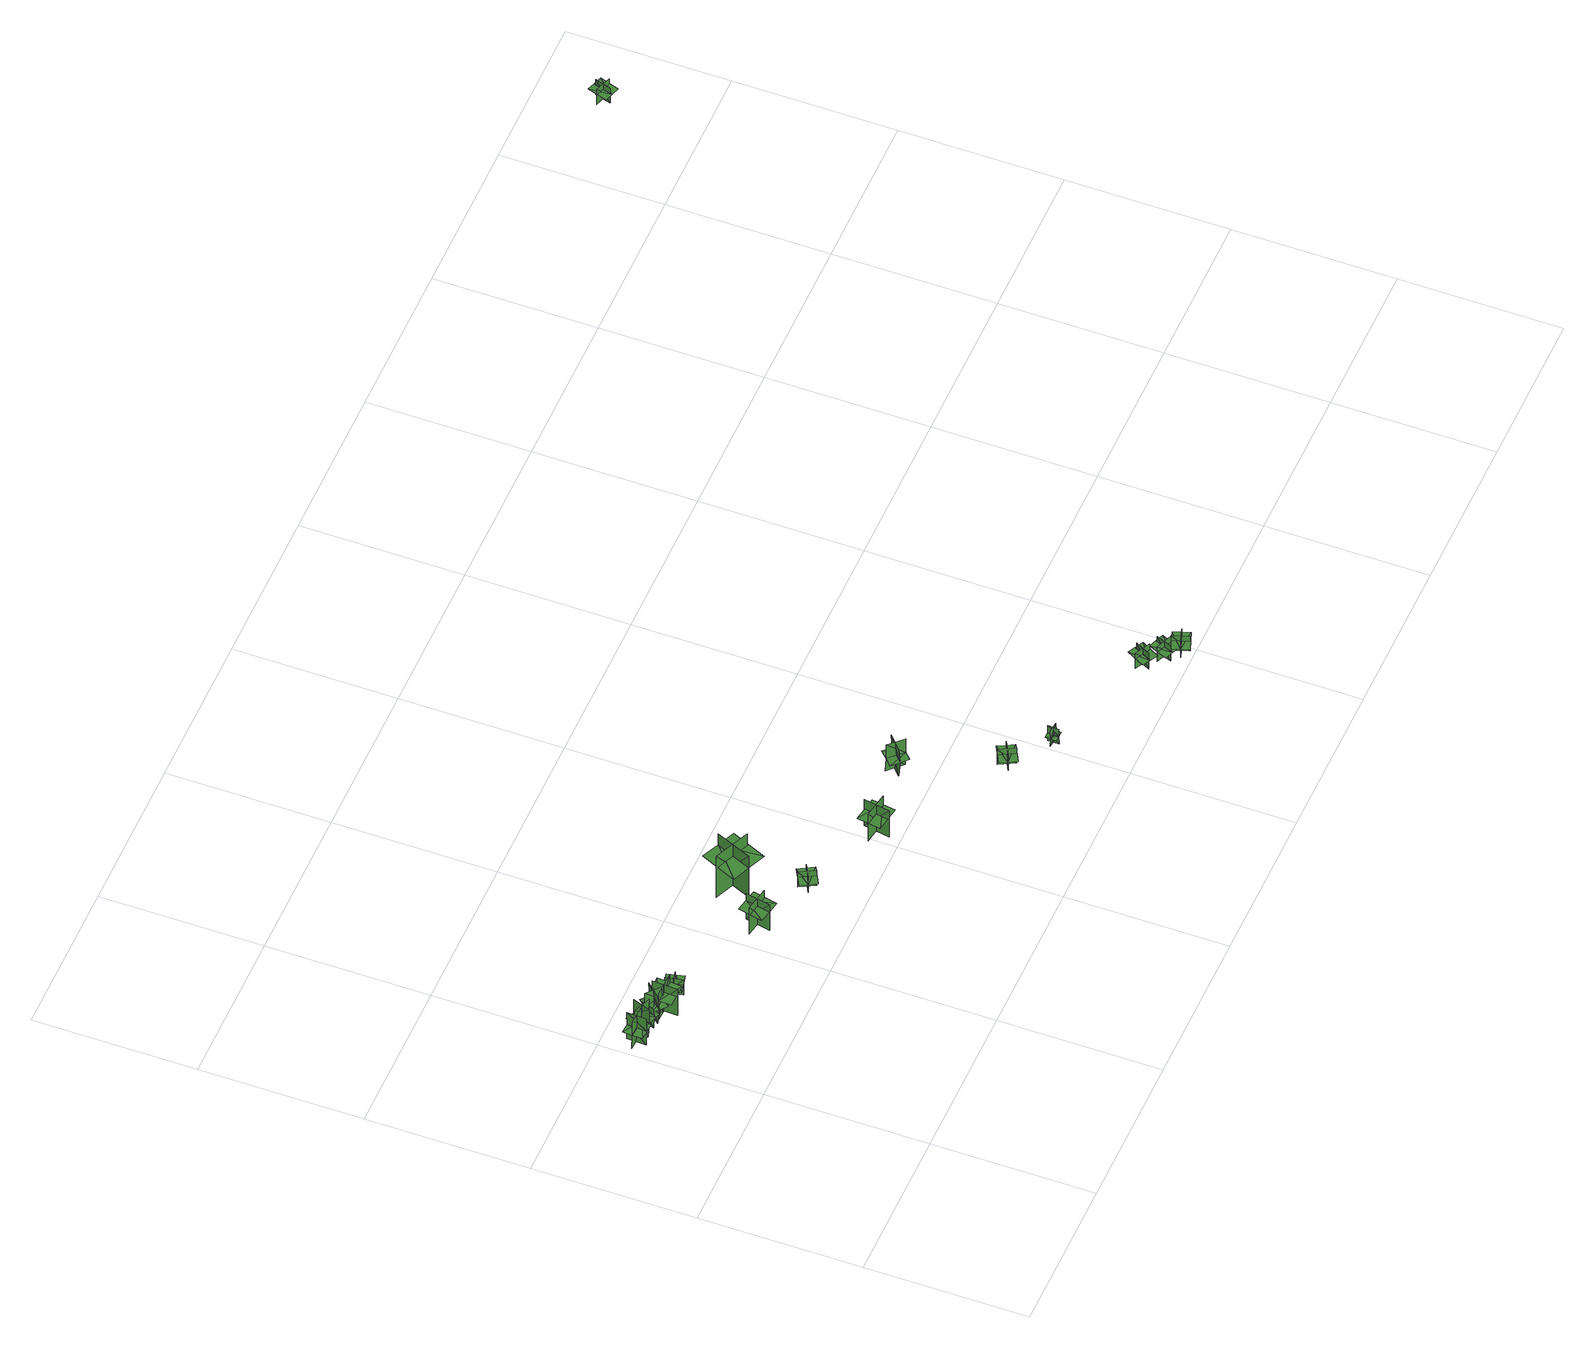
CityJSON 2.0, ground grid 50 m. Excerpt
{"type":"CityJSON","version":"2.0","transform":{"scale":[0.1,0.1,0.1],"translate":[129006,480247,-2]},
"CityObjects":{
"tree1":{"type":"SolitaryVegetationObject","geometry":[{"type":"MultiSurface","lod":"1","boundaries":[[[0,1,2]],[[0,2,3]],[[4,5,6]],[[4,6,7]],[[8,9,5]],[[8,5,4]],[[10,11,1]],[[10,1,0]],[[0,1,12]],[[0,12,13]],[[0,14,15]],[[0,15,1]]]}]},
"tree2":{"type":"SolitaryVegetationObject","geometry":[{"type":"MultiSurface","lod":"1","boundaries":[[[16,17,18]],[[16,18,19]],[[20,21,22]],[[20,22,23]],[[24,25,21]],[[24,21,20]],[[26,27,17]],[[26,17,16]],[[16,17,28]],[[16,28,29]],[[16,30,31]],[[16,31,17]]]}]},
"tree3":{"type":"SolitaryVegetationObject","geometry":[{"type":"MultiSurface","lod":"1","boundaries":[[[32,33,34]],[[32,34,35]],[[36,37,38]],[[36,38,39]],[[40,41,37]],[[40,37,36]],[[42,43,33]],[[42,33,32]],[[32,33,44]],[[32,44,45]],[[32,46,47]],[[32,47,33]]]}]},
"tree4":{"type":"SolitaryVegetationObject","geometry":[{"type":"MultiSurface","lod":"1","boundaries":[[[48,49,50]],[[48,50,51]],[[52,53,54]],[[52,54,55]],[[56,57,53]],[[56,53,52]],[[58,59,49]],[[58,49,48]],[[48,49,60]],[[48,60,61]],[[48,62,63]],[[48,63,49]]]}]},
"tree5":{"type":"SolitaryVegetationObject","geometry":[{"type":"MultiSurface","lod":"1","boundaries":[[[64,65,66]],[[64,66,67]],[[68,69,70]],[[68,70,71]],[[72,73,74]],[[72,74,75]],[[72,75,76]],[[72,76,77]]]}]},
"tree6":{"type":"SolitaryVegetationObject","geometry":[{"type":"MultiSurface","lod":"1","boundaries":[[[78,79,80]],[[78,80,81]],[[82,83,84]],[[82,84,85]],[[86,87,88]],[[86,88,89]],[[86,89,90]],[[86,90,91]]]}]},
"tree7":{"type":"SolitaryVegetationObject","geometry":[{"type":"MultiSurface","lod":"1","boundaries":[[[92,93,94]],[[92,94,95]],[[96,97,98]],[[96,98,99]],[[100,101,102]],[[100,102,103]],[[100,103,104]],[[100,104,105]]]}]},
"tree8":{"type":"SolitaryVegetationObject","geometry":[{"type":"MultiSurface","lod":"1","boundaries":[[[106,107,108]],[[106,108,109]],[[110,111,112]],[[110,112,113]],[[114,115,116]],[[114,116,117]],[[114,117,118]],[[114,118,119]]]}]},
"tree9":{"type":"SolitaryVegetationObject","geometry":[{"type":"MultiSurface","lod":"1","boundaries":[[[120,121,122]],[[120,122,123]],[[124,125,126]],[[124,126,127]],[[128,129,130]],[[128,130,131]],[[128,131,132]],[[128,132,133]]]}]},
"tree10":{"type":"SolitaryVegetationObject","geometry":[{"type":"MultiSurface","lod":"1","boundaries":[[[134,135,136]],[[134,136,137]],[[138,139,140]],[[138,140,141]],[[142,143,144]],[[142,144,145]],[[142,143,146]],[[142,146,147]]]}]},
"tree11":{"type":"SolitaryVegetationObject","geometry":[{"type":"MultiSurface","lod":"1","boundaries":[[[148,149,150]],[[148,150,151]],[[152,153,154]],[[152,154,155]],[[156,157,153]],[[156,153,152]],[[158,159,149]],[[158,149,148]],[[148,149,160]],[[148,160,161]],[[148,162,163]],[[148,163,149]]]}]},
"tree12":{"type":"SolitaryVegetationObject","geometry":[{"type":"MultiSurface","lod":"1","boundaries":[[[164,165,166]],[[164,166,167]],[[168,169,170]],[[168,170,171]],[[172,173,174]],[[172,174,175]],[[172,175,176]],[[172,176,177]]]}]},
"tree13":{"type":"SolitaryVegetationObject","geometry":[{"type":"MultiSurface","lod":"1","boundaries":[[[178,179,180]],[[178,180,181]],[[182,183,184]],[[182,184,185]],[[186,187,183]],[[186,183,182]],[[188,189,179]],[[188,179,178]],[[178,179,190]],[[178,190,191]],[[178,192,193]],[[178,193,179]]]}]},
"tree14":{"type":"SolitaryVegetationObject","geometry":[{"type":"MultiSurface","lod":"1","boundaries":[[[194,195,196]],[[194,196,197]],[[198,199,200]],[[198,200,201]],[[202,203,204]],[[202,204,205]],[[202,205,206]],[[202,206,207]]]}]},
"tree15":{"type":"SolitaryVegetationObject","geometry":[{"type":"MultiSurface","lod":"1","boundaries":[[[208,209,210]],[[208,210,211]],[[212,213,214]],[[212,214,215]],[[216,217,218]],[[216,218,219]],[[216,219,220]],[[216,220,221]]]}]},
"tree16":{"type":"SolitaryVegetationObject","geometry":[{"type":"MultiSurface","lod":"1","boundaries":[[[222,223,224]],[[222,224,225]],[[226,227,228]],[[226,228,229]],[[230,231,232]],[[230,232,233]],[[230,233,234]],[[230,234,235]]]}]},
"tree17":{"type":"SolitaryVegetationObject","geometry":[{"type":"MultiSurface","lod":"1","boundaries":[[[236,237,238]],[[236,238,239]],[[240,241,242]],[[240,242,243]],[[244,245,246]],[[244,246,247]],[[244,247,248]],[[244,248,249]]]}]}
},
"vertices":[
[67,895,77],[8,898,77],[7,867,77],[66,864,77],[37,867,77],[40,926,77],[37,926,131],[34,867,131],[34,867,22],[37,926,22],[67,897,22],[8,900,22],[8,898,131],[67,895,131],[69,925,77],[9,928,77],
[87,926,78],[66,871,78],[94,860,78],[116,915,78],[105,889,78],[49,911,78],[48,907,133],[103,886,133],[103,886,24],[48,907,24],[85,927,24],[63,872,24],[66,871,133],[87,926,133],[59,937,78],[38,882,78],
[132,884,59],[91,898,59],[84,877,59],[125,863,59],[106,871,59],[119,911,59],[117,912,98],[103,872,98],[103,872,20],[117,912,20],[132,886,20],[92,900,20],[91,898,98],[132,884,98],[139,905,59],[98,918,59],
[166,868,76],[122,907,76],[101,884,76],[146,845,76],[125,864,76],[165,909,76],[162,911,131],[122,867,131],[122,867,22],[162,911,22],[168,869,22],[124,909,22],[122,907,131],[166,868,131],[186,890,76],[142,930,76],
[178,907,17],[175,829,17],[175,829,125],[178,907,125],[140,872,17],[217,869,17],[217,869,125],[140,872,125],[140,872,95],[139,833,95],[216,831,95],[217,869,95],[218,908,95],[141,910,95],
[235,892,24],[235,892,86],[247,840,86],[247,840,24],[265,872,24],[265,872,86],[215,860,86],[215,860,24],[273,874,66],[267,900,66],[205,885,66],[211,859,66],[217,833,66],[279,848,66],
[611,743,15],[535,758,15],[535,758,123],[611,743,123],[583,786,15],[567,710,15],[567,710,123],[583,786,123],[583,786,93],[545,794,93],[529,718,93],[567,710,93],[605,703,93],[621,779,93],
[743,847,12],[631,895,12],[631,895,181],[743,847,181],[713,922,12],[665,811,12],[665,811,181],[713,922,181],[713,922,134],[658,947,134],[609,835,134],[665,811,134],[721,787,134],[769,898,134],
[772,651,17],[772,651,79],[747,698,79],[747,698,17],[738,662,17],[738,662,79],[783,686,79],[783,686,17],[731,658,59],[743,634,59],[800,665,59],[787,688,59],[774,712,59],[718,681,59],
[1063,567,15],[982,580,15],[982,580,125],[1063,567,125],[1031,612,15],[1017,531,15],[1017,531,125],[1031,612,125],[1064,569,88],[983,582,88],[976,542,88],[1057,529,88],[988,615,88],[1069,602,88],
[1294,592,58],[1253,635,58],[1230,613,59],[1272,571,59],[1253,592,58],[1295,633,58],[1293,636,113],[1250,595,113],[1250,595,4],[1293,636,4],[1296,594,4],[1254,637,4],[1253,635,113],[1294,592,113],[1315,613,59],[1274,656,59],
[1406,304,17],[1406,304,79],[1381,352,79],[1381,352,17],[1372,316,17],[1372,316,79],[1418,340,79],[1418,340,17],[1365,312,59],[1378,288,59],[1434,318,59],[1422,342,59],[1409,366,59],[1352,336,59],
[1516,221,48],[1517,255,48],[1499,255,48],[1498,221,48],[1499,238,48],[1533,236,48],[1533,238,79],[1499,240,79],[1499,240,17],[1533,238,17],[1517,221,17],[1518,255,17],[1517,255,79],[1516,221,79],[1533,220,48],[1534,254,48],
[1916,108,5],[1916,108,68],[1869,133,68],[1869,133,5],[1882,98,5],[1882,98,68],[1906,144,68],[1906,144,5],[1878,91,47],[1901,78,47],[1932,135,47],[1908,148,47],[1885,160,47],[1854,104,47],
[1964,64,7],[1964,64,69],[1914,85,69],[1914,85,7],[1930,51,7],[1930,51,69],[1950,99,69],[1950,99,7],[1927,44,48],[1952,34,48],[1976,93,48],[1952,103,48],[1927,113,48],[1902,54,48],
[1985,14,7],[1985,14,69],[1968,64,69],[1968,64,7],[1953,30,7],[1953,30,69],[2002,47,69],[2002,47,7],[1946,28,49],[1954,2,49],[2015,23,49],[2007,48,49],[1998,74,49],[1937,53,49],
[3330,2300,1],[3330,2300,63],[3280,2317,63],[3280,2317,1],[3298,2284,1],[3298,2284,63],[3314,2333,63],[3314,2333,1],[3295,2277,42],[3321,2268,42],[3341,2329,42],[3315,2338,42],[3290,2346,42],[3270,2285,42]
]}
